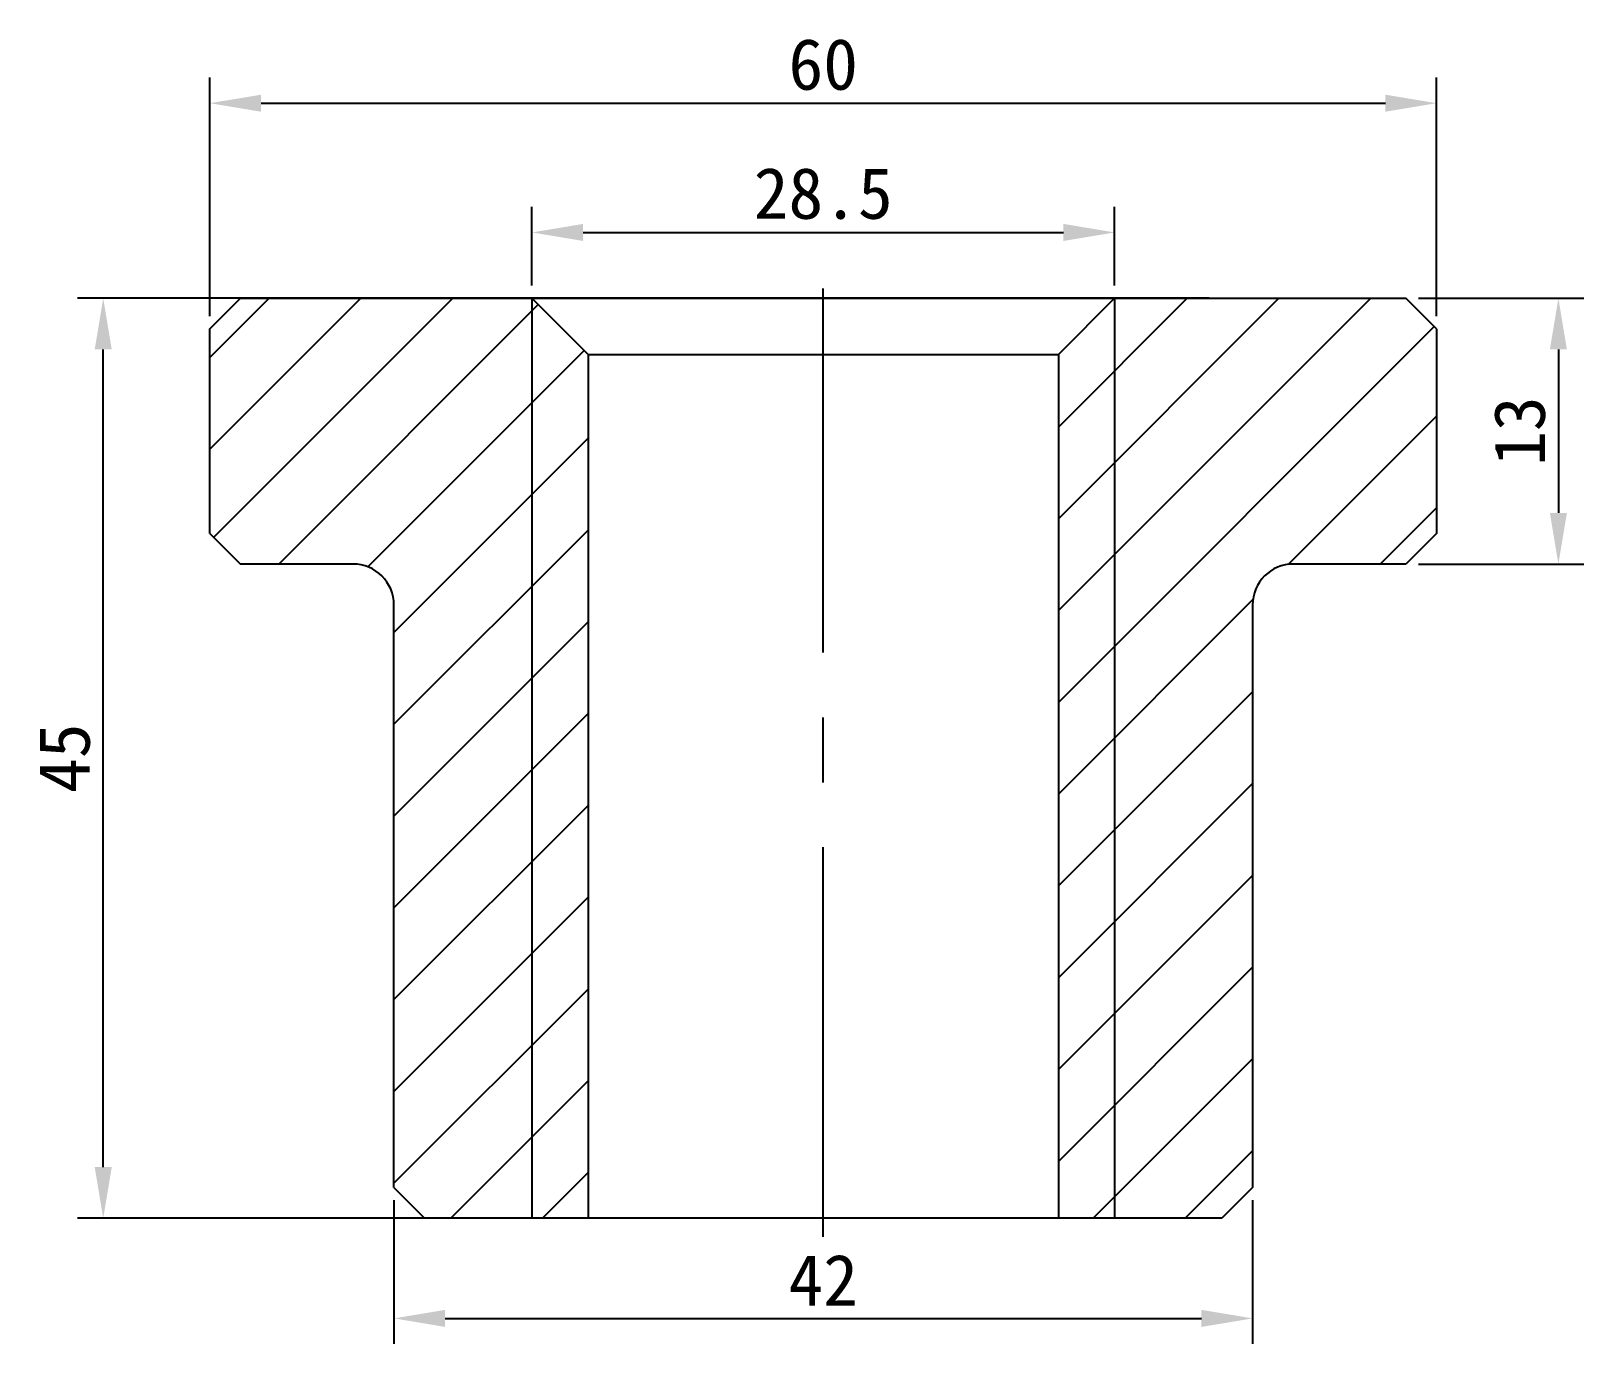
# Model space of a CAD drawing. Header units: millimetres. Extents: x 254.2 to 330.2, y 156.3 to 220.5.
import ezdxf

# ---------------------------------------------------------------- set-up
doc = ezdxf.new("R2010")
doc.units = ezdxf.units.MM
doc.linetypes.add('CENTER2', pattern=[28.575, 19.05, -3.175, 3.175, -3.175])
doc.layers.add('中心线', color=7, linetype='Continuous')
doc.layers.add('螺母', color=7, linetype='Continuous')
doc.styles.get("Standard").update_dxf_attribs({"font": ''})
doc.styles.get('Standard').set_extended_font_data('FangSong')
doc.dimstyles.new('ISO-25', dxfattribs={"dimtxt": 2.5, "dimasz": 2.5, "dimexe": 1.25, "dimexo": 0.625, "dimtad": 1, "dimdsep": 46, "dimtxsty": 'Standard', "dimcen": 2.5, "dimadec": 0, "dimazin": 0, "dimtfac": 1, "dimtmove": 0, "dimatfit": 3, "dimfxl": 1, "dimarcsym": 0})

# ---------------------------------------------------------------- blocks, each defined once
blk = doc.blocks.new('*D1')
at = {"layer": 'Defpoints', "color": 0, "transparency": 16777216}
for p in [(322.942, 217.01), (262.942, 205.968), (322.942, 205.968)]:
    blk.add_point(p, dxfattribs=at)
at = {"layer": '螺母', "color": 0, "lineweight": -2, "transparency": 16777216}
for p, q in [((262.942, 206.593), (262.942, 218.26)), ((322.942, 206.593), (322.942, 218.26)), ((265.442, 217.01), (320.442, 217.01))]:
    blk.add_line(p, q, dxfattribs=at)
at = {"layer": '螺母', "color": 0, "transparency": 16777216}
for points in [[(265.442, 217.426), (265.442, 216.593), (262.942, 217.01)], [(320.442, 217.426), (320.442, 216.593), (322.942, 217.01)]]:
    blk.add_solid(points, dxfattribs=at)
at = {"layer": '螺母', "color": 0, "transparency": 16777216, "insert": (292.942, 218.899), "char_height": 2.5, "attachment_point": 5}
blk.add_mtext('60', dxfattribs=at)
blk = doc.blocks.new('*D2')
at = {"layer": 'Defpoints', "color": 0, "transparency": 16777216}
for p in [(271.942, 163.968), (313.942, 163.968), (313.942, 157.566)]:
    blk.add_point(p, dxfattribs=at)
at = {"layer": '螺母', "color": 0, "lineweight": -2, "transparency": 16777216}
for p, q in [((271.942, 163.343), (271.942, 156.316)), ((313.942, 163.343), (313.942, 156.316)), ((274.442, 157.566), (311.442, 157.566))]:
    blk.add_line(p, q, dxfattribs=at)
at = {"layer": '螺母', "color": 0, "transparency": 16777216}
for points in [[(274.442, 157.983), (274.442, 157.15), (271.942, 157.566)], [(311.442, 157.983), (311.442, 157.15), (313.942, 157.566)]]:
    blk.add_solid(points, dxfattribs=at)
at = {"layer": '螺母', "color": 0, "transparency": 16777216, "insert": (292.942, 159.441), "char_height": 2.5, "attachment_point": 5}
blk.add_mtext('42', dxfattribs=at)
blk = doc.blocks.new('*D3')
at = {"layer": 'Defpoints', "color": 0, "transparency": 16777216}
for p in [(321.442, 207.468), (321.442, 194.468), (328.902, 194.468)]:
    blk.add_point(p, dxfattribs=at)
at = {"layer": '螺母', "color": 0, "lineweight": -2, "transparency": 16777216}
for p, q in [((322.067, 207.468), (330.152, 207.468)), ((328.902, 204.968), (328.902, 196.968)), ((322.067, 194.468), (330.152, 194.468))]:
    blk.add_line(p, q, dxfattribs=at)
at = {"layer": '螺母', "color": 0, "transparency": 16777216}
for points in [[(328.485, 204.968), (329.319, 204.968), (328.902, 207.468)], [(328.485, 196.968), (329.319, 196.968), (328.902, 194.468)]]:
    blk.add_solid(points, dxfattribs=at)
at = {"layer": '螺母', "color": 0, "transparency": 16777216, "insert": (327.013, 200.968), "char_height": 2.5, "attachment_point": 5, "rotation": 90}
blk.add_mtext('13', dxfattribs=at)
blk = doc.blocks.new('*D4')
at = {"layer": 'Defpoints', "color": 0, "transparency": 16777216}
for p in [(257.723, 207.468), (312.442, 207.468), (312.442, 162.468)]:
    blk.add_point(p, dxfattribs=at)
at = {"layer": '螺母', "color": 0, "lineweight": -2, "transparency": 16777216}
for p, q in [((311.817, 207.468), (256.473, 207.468)), ((257.723, 164.968), (257.723, 204.968)), ((311.817, 162.468), (256.473, 162.468))]:
    blk.add_line(p, q, dxfattribs=at)
at = {"layer": '螺母', "color": 0, "transparency": 16777216}
for points in [[(257.306, 204.968), (258.14, 204.968), (257.723, 207.468)], [(257.306, 164.968), (258.14, 164.968), (257.723, 162.468)]]:
    blk.add_solid(points, dxfattribs=at)
at = {"layer": '螺母', "color": 0, "transparency": 16777216, "insert": (255.834, 184.968), "char_height": 2.5, "attachment_point": 5, "rotation": 90}
blk.add_mtext('45', dxfattribs=at)
blk = doc.blocks.new('*D5')
at = {"layer": 'Defpoints', "color": 0, "transparency": 16777216}
for p in [(307.192, 210.688), (278.692, 207.468), (307.192, 207.468)]:
    blk.add_point(p, dxfattribs=at)
at = {"layer": '螺母', "color": 0, "lineweight": -2, "transparency": 16777216}
for p, q in [((278.692, 208.093), (278.692, 211.938)), ((307.192, 208.093), (307.192, 211.938)), ((281.192, 210.688), (304.692, 210.688))]:
    blk.add_line(p, q, dxfattribs=at)
at = {"layer": '螺母', "color": 0, "transparency": 16777216}
for points in [[(281.192, 211.105), (281.192, 210.271), (278.692, 210.688)], [(304.692, 211.105), (304.692, 210.271), (307.192, 210.688)]]:
    blk.add_solid(points, dxfattribs=at)
at = {"layer": '螺母', "color": 0, "transparency": 16777216, "insert": (292.942, 212.585), "char_height": 2.5, "attachment_point": 5}
blk.add_mtext('28.5', dxfattribs=at)

msp = doc.modelspace()

# ---------------------------------------------------------------- hatches: boundary and pattern name
at = {"layer": '螺母'}
h = msp.add_hatch(dxfattribs=at)
h.set_pattern_fill('ANSI31', color=256)
h.paths.add_polyline_path([(278.692, 207.468), (264.442, 207.468), (262.942, 205.968), (262.942, 195.968), (264.442, 194.468), (269.942, 194.468, -0.414214), (271.942, 192.468), (271.942, 163.968), (273.442, 162.468), (278.692, 162.468)])
h.paths.add_polyline_path([(281.442, 204.718), (278.692, 207.468), (278.692, 162.468), (281.442, 162.468)])
h.paths.add_polyline_path([(307.192, 207.468), (304.442, 204.718), (304.442, 162.468), (307.192, 162.468)])
h.paths.add_polyline_path([(322.942, 195.968), (322.942, 205.968), (321.442, 207.468), (307.192, 207.468), (307.192, 162.468), (312.442, 162.468), (313.942, 163.968), (313.942, 192.468, -0.414214), (315.942, 194.468), (321.442, 194.468)])

# ---------------------------------------------------------------- linework, layer by layer
for p, q in [((262.942, 205.968), (264.442, 207.468)), ((264.442, 207.468), (321.442, 207.468)), ((322.942, 205.968), (321.442, 207.468)), ((262.942, 195.968), (262.942, 205.968)), ((322.942, 205.968), (322.942, 195.968)), ((262.942, 195.968), (264.442, 194.468)), ((322.942, 195.968), (321.442, 194.468)), ((269.942, 194.468), (264.442, 194.468)), ((321.442, 194.468), (315.942, 194.468)), ((271.942, 163.968), (271.942, 192.468)), ((313.942, 192.468), (313.942, 163.968)), ((271.942, 163.968), (273.442, 162.468)), ((313.942, 163.968), (312.442, 162.468)), ((312.442, 162.468), (273.442, 162.468))]:
    msp.add_line(p, q)
for centre, start, end in [((269.942, 192.468), 0, 90), ((315.942, 192.468), 90, 180)]:
    msp.add_arc(centre, 2, start, end)
at = {"layer": '中心线', "linetype": 'CENTER2'}
msp.add_line((292.942, 161.56), (292.942, 207.952), dxfattribs=at)
at = {"layer": '螺母'}
for p, q in [((278.692, 207.468), (278.692, 162.468)), ((278.692, 207.468), (281.442, 204.718)), ((307.192, 207.468), (304.442, 204.718)), ((307.192, 207.468), (307.192, 162.468)), ((281.442, 204.718), (281.442, 162.468)), ((281.442, 204.718), (304.442, 204.718)), ((304.442, 204.718), (304.442, 162.468))]:
    msp.add_line(p, q, dxfattribs=at)

# ---------------------------------------------------------------- dimensions: what is measured, and where the dimension line sits
dim = msp.add_linear_dim(base=(322.942, 217.01), p1=(262.942, 205.968), p2=(322.942, 205.968), dimstyle='ISO-25', dxfattribs=at)
dim.commit()
dim.dimension.update_dxf_attribs({"geometry": '*D1', "text_midpoint": (292.942, 217.01), "dimtype": 160})
for base, p1, p2, picture, middle in [((307.192, 210.688), (278.692, 207.468), (307.192, 207.468), '*D5', (292.942, 212.585)), ((313.942, 157.566), (271.942, 163.968), (313.942, 163.968), '*D2', (292.942, 159.441))]:
    dim = msp.add_linear_dim(base=base, p1=p1, p2=p2, dimstyle='ISO-25', dxfattribs=at)
    dim.commit()
    dim.dimension.update_dxf_attribs({"geometry": picture, "text_midpoint": middle})
for base, p1, p2, picture, middle in [((257.723, 207.468), (312.442, 162.468), (312.442, 207.468), '*D4', (255.834, 184.968)), ((328.902, 194.468), (321.442, 207.468), (321.442, 194.468), '*D3', (327.013, 200.968))]:
    dim = msp.add_linear_dim(base=base, p1=p1, p2=p2, angle=90, dimstyle='ISO-25', dxfattribs=at)
    dim.commit()
    dim.dimension.update_dxf_attribs({"geometry": picture, "text_midpoint": middle})

doc.saveas('drawing.dxf')
